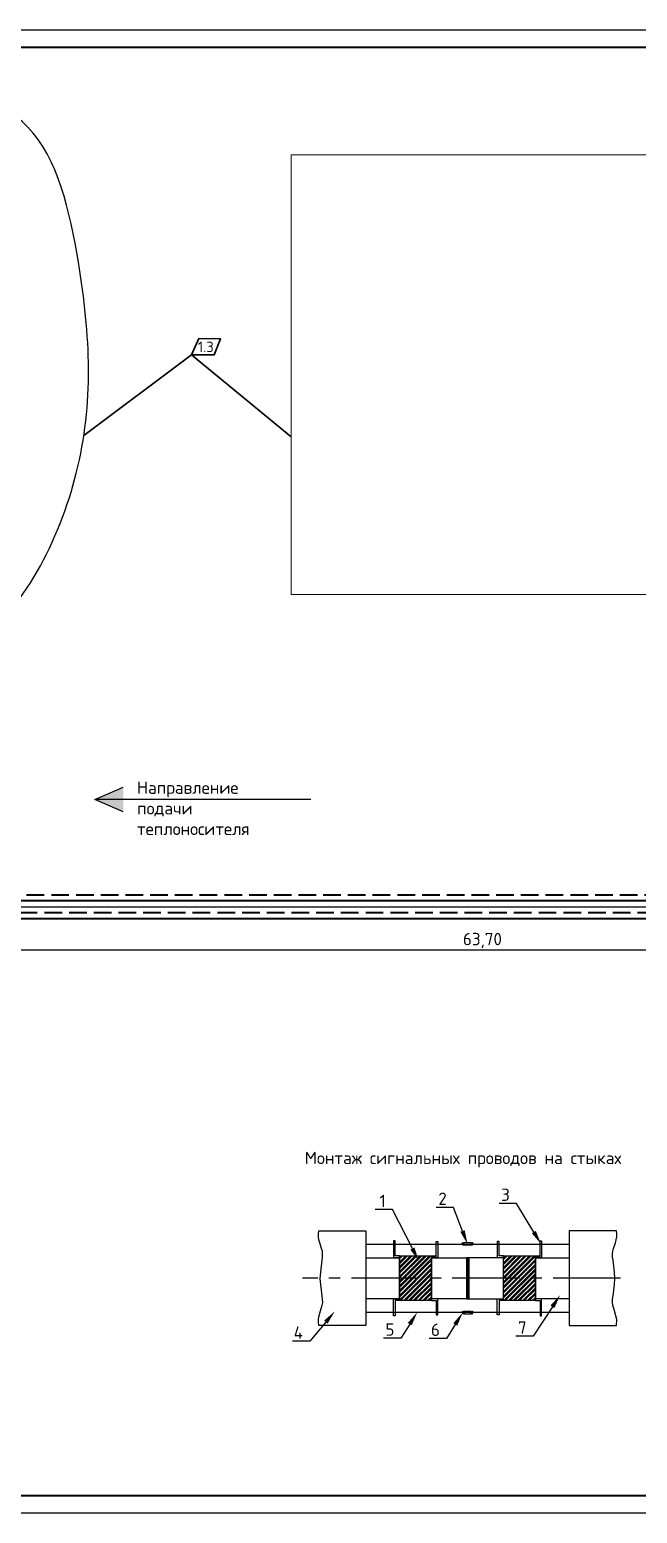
# Model space of a CAD drawing. Header units: millimetres. Extents: x -112426 to 6776, y 1218 to 38707.
# Drawn here: x 3386.1 to 3558.2, y 2272.5 to 2692.5 of the extents above; entities that cross this region are included whole.
import ezdxf
from ezdxf import colors
from ezdxf.entities.mleader import LeaderData, LeaderLine
from ezdxf.math import Vec2, Vec3

# ---------------------------------------------------------------- set-up
doc = ezdxf.new("R2010")
doc.units = ezdxf.units.MM
for name, pattern in [('ACAD_ISO04W100', [30, 24, -3, 0, -3]), ('DASHED', [7, 5, -2, 0]), ('осевая2', [28.575, 19.05, -3.175, 3.175, -3.175])]:
    doc.linetypes.add(name, pattern=pattern)
for name, color, linetype, lineweight in [('Осевая', 2, 'осевая2', 30), ('Размер 3.5', 250, 'Continuous', 35), ('Размерный', 4, 'Continuous', 30), ('Размеры на чертеже', 250, 'Continuous', 25), ('Тонкие', 5, 'Continuous', 30), ('шриховка', 4, 'ACAD_ISO04W100', 15)]:
    doc.layers.add(name, color=color, linetype=linetype, lineweight=lineweight)
doc.styles.add('-ISOCPEUR-', font='isocpeur.ttf')
doc.styles.add('GOST', font='gost.shx', dxfattribs={"oblique": 15})
doc.dimstyles.new('М 1 к 200', dxfattribs={"dimtxt": 3.5, "dimasz": 2.5, "dimexe": 1.25, "dimexo": 0, "dimtad": 1, "dimlfac": 0.2, "dimrnd": 0.1, "dimzin": 1, "dimtxsty": 'GOST', "dimblk": 'OBLIQUE', "dimcen": 2.5, "dimclrd": 256, "dimclre": 256, "dimclrt": 256, "dimadec": 0, "dimazin": 2, "dimtfac": 1, "dimtmove": 0, "dimatfit": 3, "dimldrblk": 'NONE', "dimfxl": 1.25, "dimlwd": -1, "dimlwe": -1, "dimarcsym": 0})
picture_1 = doc.add_image_def('image1.jpg', size_in_pixel=(3077, 2176))

# ---------------------------------------------------------------- blocks, each defined once
blk = doc.blocks.new('A$C7B5E335A')
at = {"layer": 'Осевая'}
blk.add_line((30.01, -3.22), (-60.02, -3.22), dxfattribs=at)
at = {"layer": 'Тонкие'}
for p, q in [((-14.76, 6.54), (-14.62, 6.82)), ((-14.76, 6.54), (-14.62, 6.26)), ((-14.62, 6.82), (-14.62, 6.89)), ((-14.62, 6.89), (-14.48, 6.89)), ((-14.62, 6.82), (-14.62, 6.54)), ((-14.62, 6.26), (-14.62, 6.54)), ((-14.62, 6.26), (-14.62, 6.19)), ((-14.62, 6.19), (-14.48, 6.19)), ((-14.48, 6.89), (-14.48, 6.75)), ((-14.48, 6.75), (-14.2, 6.75)), ((-14.48, 6.19), (-14.48, 6.33)), ((-14.48, 6.33), (-14.2, 6.33)), ((-14.48, 6.26), (-14.2, 6.26)), ((-14.2, 6.75), (-14.2, 6.89)), ((-14.2, 6.89), (-12.39, 6.89)), ((-14.2, 6.33), (-14.2, 6.19)), ((-14.2, 6.19), (-12.39, 6.19)), ((-12.39, 6.89), (-12.39, 6.75)), ((-12.39, 6.75), (-12.11, 6.75)), ((-12.39, 6.19), (-12.39, 6.33)), ((-12.39, 6.33), (-12.11, 6.33)), ((-12.39, 6.26), (-12.11, 6.26)), ((-12.11, 6.75), (-12.11, 6.89)), ((-12.11, 6.89), (-11.9, 6.89)), ((-12.11, 6.33), (-12.11, 6.19)), ((-12.11, 6.19), (-11.9, 6.19)), ((-11.9, 6.89), (-11.9, 6.54)), ((-11.9, 6.82), (-11.76, 6.54)), ((-11.9, 6.19), (-11.9, 6.54)), ((-11.9, 6.26), (-11.76, 6.54)), ((-14.62, -12.64), (-14.62, -12.57)), ((-14.62, -12.57), (-14.48, -12.57)), ((-14.48, -12.57), (-14.48, -12.71)), ((-14.2, -12.71), (-14.2, -12.57)), ((-14.2, -12.57), (-12.39, -12.57)), ((-12.39, -12.57), (-12.39, -12.71)), ((-12.11, -12.71), (-12.11, -12.57)), ((-12.11, -12.57), (-11.9, -12.57)), ((-11.9, -12.57), (-11.9, -12.92)), ((-14.76, -12.92), (-14.62, -12.64)), ((-14.76, -12.92), (-14.62, -13.19)), ((-14.62, -12.64), (-14.62, -12.92)), ((-14.62, -13.19), (-14.62, -12.92)), ((-14.62, -13.19), (-14.62, -13.26)), ((-14.62, -13.26), (-14.48, -13.26)), ((-14.48, -12.71), (-14.2, -12.71)), ((-14.48, -13.26), (-14.48, -13.12)), ((-14.48, -13.12), (-14.2, -13.12)), ((-14.48, -13.19), (-14.2, -13.19)), ((-14.2, -13.12), (-14.2, -13.26)), ((-14.2, -13.26), (-12.39, -13.26)), ((-12.39, -12.71), (-12.11, -12.71)), ((-12.39, -13.26), (-12.39, -13.12)), ((-12.39, -13.12), (-12.11, -13.12)), ((-12.39, -13.19), (-12.11, -13.19)), ((-12.11, -13.12), (-12.11, -13.26)), ((-12.11, -13.26), (-11.9, -13.26)), ((-11.9, -12.64), (-11.76, -12.92)), ((-11.9, -13.26), (-11.9, -12.92)), ((-11.9, -13.19), (-11.76, -12.92))]:
    blk.add_line(p, q, dxfattribs=at)
for points in [[(-42.05, -12.92), (-42.05, -16.61), (-55.42, -16.61), (-55.49, -15.77), (-55.49, -14.94), (-55.42, -14.1), (-54.88, -12.46), (-54.44, -10.89), (-54.3, -10.05), (-54.37, -9.22), (-54.44, -8.31), (-54.55, -7.47), (-54.65, -6.64), (-54.82, -4.97), (-55.02, -3.29), (-54.85, -1.48), (-54.67, 0.2), (-54.57, 1.07), (-54.46, 1.94), (-54.33, 2.78), (-54.33, 3.61), (-54.39, 4.45), (-54.6, 5.22), (-55.16, 6.82), (-55.37, 7.66), (-55.51, 8.49), (-55.51, 9.33), (-55.44, 10.17), (-42.05, 10.17), (-42.05, 6.47)], [(15.51, -12.92), (15.51, -16.61), (28.9, -16.61), (28.97, -14.94), (28.34, -12.46), (27.85, -10.89), (27.78, -10.06), (27.78, -9.22), (28.02, -7.48), (28.13, -6.64), (28.3, -4.97), (28.48, -3.29), (28.3, -1.48), (28.13, 0.2), (28.02, 1.07), (27.92, 1.94), (27.78, 2.78), (27.78, 3.61), (27.85, 4.45), (28.06, 5.22), (28.62, 6.82), (28.83, 7.66), (28.97, 8.49), (28.97, 9.33), (28.9, 10.17), (15.51, 10.17), (15.51, 6.47)], [(-32.54, 3.12), (-33.8, 3.12), (-33.8, 7.38), (-34.22, 7.38), (-34.22, 2.64), (-32.54, 2.64)], [(-23.48, 3.12), (-22.15, 3.12), (-22.15, 7.17), (-21.73, 7.17), (-21.73, 2.64), (-23.48, 2.64)], [(-3.11, 3.12), (-4.37, 3.12), (-4.37, 7.17), (-4.86, 7.17), (-4.86, 2.64), (-3.11, 2.64)], [(5.95, 3.12), (7.28, 3.12), (7.28, 7.38), (7.7, 7.38), (7.7, 2.64), (5.95, 2.64)], [(-32.54, -9.57), (-33.8, -9.57), (-33.8, -13.82), (-34.22, -13.82), (-34.22, -9.08), (-32.54, -9.08)], [(-23.48, -9.57), (-22.15, -9.57), (-22.15, -13.61), (-21.73, -13.61), (-21.73, -9.08), (-23.48, -9.08)], [(-3.11, -9.57), (-4.37, -9.57), (-4.37, -13.61), (-4.86, -13.61), (-4.86, -9.08), (-3.11, -9.08)], [(5.95, -9.57), (7.28, -9.57), (7.28, -13.82), (7.7, -13.82), (7.7, -9.08), (5.95, -9.08)]]:
    blk.add_lwpolyline(points, dxfattribs=at)
for points in [[(-42.03, 6.47), (15.51, 6.47), (15.51, -12.92), (-42.03, -12.92)], [(-42.03, 2.57), (-32.54, 2.57), (-32.54, -9.01), (-42.03, -9.01)], [(-23.48, -9.57), (-32.54, -9.57), (-32.54, 3.12), (-23.48, 3.12)], [(-23.48, 2.57), (-13.57, 2.57), (-13.57, -9.01), (-23.48, -9.01)], [(-13.57, -9.01), (-12.95, -9.01), (-12.95, 2.57), (-13.57, 2.57)], [(-12.95, -9.01), (-3.11, -9.01), (-3.11, 2.57), (-12.95, 2.57)], [(-3.11, 3.12), (5.95, 3.12), (5.95, -9.57), (-3.11, -9.57)], [(5.95, 2.57), (15.51, 2.57), (15.51, -9.01), (5.95, -9.01)]]:
    blk.add_lwpolyline(points, close=True, dxfattribs=at)
blk = doc.blocks.new('_Oblique')
at = {"color": 0, "linetype": 'ByBlock', "lineweight": -2}
blk.add_line((-0.5, -0.5), (0.5, 0.5), dxfattribs=at)
blk = doc.blocks.new('*D99')
at = {"transparency": 16777216}
for p, q in [((3355.09, 2444.14), (3355.09, 2430.64)), ((3673.59, 2444.14), (3673.59, 2430.64)), ((3673.59, 2431.89), (3355.09, 2431.89))]:
    blk.add_line(p, q, dxfattribs=at)
at = {"layer": 'Defpoints', "color": 0, "transparency": 16777216}
for p in [(3355.09, 2444.14), (3673.59, 2444.14), (3355.09, 2431.89)]:
    blk.add_point(p, dxfattribs=at)
at = {"transparency": 16777216, "xscale": 2.5, "yscale": 2.5, "zscale": 2.5, "rotation": 180}
blk.add_blockref('_Oblique', (3355.09, 2431.89), dxfattribs=at)
at = {"transparency": 16777216, "xscale": 2.5, "yscale": 2.5, "zscale": 2.5}
blk.add_blockref('_Oblique', (3673.59, 2431.89), dxfattribs=at)
at = {"transparency": 16777216, "insert": (3514.34, 2434.62), "char_height": 3.5, "attachment_point": 5, "style": '-ISOCPEUR-'}
blk.add_mtext('63,70', dxfattribs=at)
blk = doc.blocks.new('_None')

msp = doc.modelspace()

# ---------------------------------------------------------------- hatches: boundary and pattern name
at = {"layer": 'Размеры на чертеже'}
h = msp.add_hatch(color=256, dxfattribs=at)
h.dxf.hatch_style = 1
h.paths.add_polyline_path([(3412.587, 2478.052), (3412.587, 2474.552), (3404.587, 2474.552)])
h.paths.add_polyline_path([(3404.587, 2474.552), (3412.587, 2474.552), (3412.587, 2471.052)])
at = {"layer": 'шриховка'}
h = msp.add_hatch(dxfattribs=at)
h.set_pattern_fill('ANSI32', color=256, scale=0.1)
h.set_pattern_definition([(45, (-1049.10065, 2242.1133), (-0.6735192, 0.6735192), []), (45, (-1048.6516, 2242.1133), (-0.6735192, 0.6735192), [])])
h.paths.add_polyline_path([(3529.347, 2344.796), (3529.347, 2345.354), (3520.281, 2345.354), (3520.281, 2339.008), (3529.347, 2339.008)])
h.paths.add_polyline_path([(3529.347, 2339.008), (3520.281, 2339.008), (3520.281, 2333.22), (3520.281, 2332.662), (3529.347, 2332.662)])
h.paths.add_polyline_path([(3499.917, 2344.796), (3499.917, 2345.354), (3490.851, 2345.354), (3490.851, 2339.008), (3499.917, 2339.008)])
h.paths.add_polyline_path([(3499.917, 2339.008), (3490.851, 2339.008), (3490.851, 2333.22), (3490.851, 2332.662), (3499.917, 2332.662)])
h = msp.add_hatch(dxfattribs=at)
h.set_pattern_fill('ANSI37', color=256, scale=0.1)
h.set_pattern_definition([(45, (-1049.10065, 2242.11332), (-0.224506403, 0.224506403), []), (135, (-1049.10065, 2242.11332), (-0.224506403, -0.224506403), [])])
h.paths.add_polyline_path([(3510.447, 2344.796), (3509.82, 2344.796), (3509.82, 2339.008), (3510.447, 2339.008)])
h.paths.add_polyline_path([(3510.447, 2339.008), (3509.82, 2339.008), (3509.82, 2333.22), (3510.447, 2333.22)])

# ---------------------------------------------------------------- linework, layer by layer
at = {"color": 18, "lineweight": 35, "true_color": 0x000000}
for q in [(3401.435, 2577.557), (3460.172, 2577.212)]:
    msp.add_line((3431.945, 2600.437), q, dxfattribs=at)
at = {"color": 1, "linetype": 'ByBlock', "lineweight": 40}
msp.add_line((3671.911, 2445.818), (3356.761, 2445.818), dxfattribs=at)
at = {"color": 1, "linetype": 'DASHED', "lineweight": 40}
msp.add_line((3670.236, 2447.493), (3358.436, 2447.493), dxfattribs=at)
at = {"color": 5, "linetype": 'ByBlock', "lineweight": 40}
msp.add_line((3676.936, 2440.793), (3351.736, 2440.793), dxfattribs=at)
at = {"color": 5, "linetype": 'DASHED', "lineweight": 40}
msp.add_line((3675.261, 2442.468), (3353.411, 2442.468), dxfattribs=at)
msp.add_line((3355.086, 2444.143), (3673.586, 2444.143))
msp.add_lwpolyline([(3086.434, 2692.459), (4275.434, 2692.459), (4275.434, 2272.459), (3086.434, 2272.459)], close=True)
at = {"const_width": 0.5}
msp.add_lwpolyline([(3106.434, 2687.459), (4270.434, 2687.459), (4270.434, 2277.459), (3106.434, 2277.459)], close=True, dxfattribs=at)
at = {"color": 18, "lineweight": 35, "true_color": 0x000000}
msp.add_lwpolyline([(3433.986, 2605.006), (3440.109, 2604.979), (3438.372, 2600.451), (3431.945, 2600.437), (3433.986, 2605.047)], dxfattribs=at)
at = {"lineweight": 30}
msp.add_spline([(3274.945, 2672.672), (3214.562, 2666.698), (3181.681, 2648.775), (3180.485, 2586.64), (3200.214, 2531.676), (3274.945, 2515.545), (3370.003, 2517.934), (3399.298, 2566.925), (3399.896, 2626.669), (3385.547, 2664.905), (3310.816, 2673.27), (3274.583, 2672.82), (3265.675, 2672.728)], degree=3, dxfattribs=at)
at = {"layer": 'Размеры на чертеже'}
for p, q in [((3404.587, 2474.552), (3412.587, 2478.052)), ((3465.732, 2474.552), (3404.587, 2474.552)), ((3412.587, 2471.052), (3404.587, 2474.552))]:
    msp.add_line(p, q, dxfattribs=at)

# ---------------------------------------------------------------- block references
at = {"layer": 'Тонкие'}
msp.add_blockref('A$C7B5E335A', (3523.394, 2342.23), dxfattribs=at)

# ---------------------------------------------------------------- texts
at = {"layer": 'Размер 3.5', "char_height": 3.5, "attachment_point": 1, "style": '-ISOCPEUR-'}
for s, insert, width in [('\\A1;{\\C7;Направление подачи теплоносителя}', (3416.508, 2479.636), 46.23496), ('\\A1;\\pi-10.5,l10.5,t10.5;{\\C7;Монтаж сигнальных проводов на стыках}', (3464.012, 2374.817), 101.54442)]:
    msp.add_mtext(s, dxfattribs=dict(at, insert=insert, width=width))
at = {"layer": 'Размерный', "color": 0, "style": '-ISOCPEUR-'}
msp.add_text('1.3', height=3, dxfattribs=at).set_placement((3433.739, 2601.159))

# ---------------------------------------------------------------- dimensions: what is measured, and where the dimension line sits
dim = msp.add_linear_dim(base=(3355.086, 2431.893), p1=(3673.586, 2444.143), p2=(3355.086, 2444.143), dimstyle='М 1 к 200', override={"dimtxsty": '-ISOCPEUR-'})
dim.commit()
dim.dimension.update_dxf_attribs({"geometry": '*D99', "text_midpoint": (3514.336, 2434.618)})

# ---------------------------------------------------------------- pictures from other files: only their frames are drawn
at = {"lineweight": 0}
image = msp.add_image(picture_1, insert=(3460.172, 2532.52), size_in_units=(176.086, 124.525), dxfattribs=at)
image.dxf.flags = 7

# ---------------------------------------------------------------- leaders
at = {"layer": 'Тонкие'}
ml = msp.add_multileader_mtext('Standard', dxfattribs=at)
ml.set_content('1', color=256, style='-ISOCPEUR-')
ml.set_leader_properties()
ml.build(insert=Vec2(0, 0))
ml.multileader.update_dxf_attribs({"text_right_attachment_type": 6})
ctx = ml.context
ctx.base_point, ctx.char_height, ctx.plane_origin = Vec3(3483.565, 2360.898), 3.5, Vec3(3493.491, 2365.808)
ctx.right_attachment, ctx.text_align_type = 6, 1
notes = []
notes.append((ctx, [(1, (1, 1, 0), (3488.838, 2358.448), (-1, 0), 0.223, [(0, [(3496.322, 2343.859)], 0, [])])]))
ctx.mtext.insert, ctx.mtext.alignment, ctx.mtext.flow_direction = Vec3(3486.09, 2362.648), 2, 5
ml = msp.add_multileader_mtext('Standard', dxfattribs=at)
ml.set_content('2', color=256, style='-ISOCPEUR-')
ml.set_leader_properties()
ml.build(insert=Vec2(0, 0))
ml.multileader.update_dxf_attribs({"text_right_attachment_type": 6})
ctx = ml.context
ctx.base_point, ctx.char_height, ctx.plane_origin = Vec3(3500.169, 2361.517), 3.5, Vec3(3510.794, 2366.427)
ctx.right_attachment, ctx.text_align_type = 6, 1
notes.append((ctx, [(1, (1, 1, 0), (3506.141, 2359.067), (-1, 0), 0.223, [(0, [(3510.117, 2348.633)], 0, [])])]))
ctx.mtext.insert, ctx.mtext.width, ctx.mtext.alignment, ctx.mtext.flow_direction = Vec3(3503.044, 2363.267), 3.23047, 2, 5
ml = msp.add_multileader_mtext('Standard', dxfattribs=at)
ml.set_content('3', color=256, style='-ISOCPEUR-')
ml.set_leader_properties()
ml.build(insert=Vec2(0, 0))
ml.multileader.update_dxf_attribs({"text_right_attachment_type": 6})
ctx = ml.context
ctx.base_point, ctx.char_height, ctx.plane_origin = Vec3(3517.996, 2362.643), 3.5, Vec3(3528.621, 2367.554)
ctx.right_attachment, ctx.text_align_type = 6, 1
notes.append((ctx, [(1, (1, 1, 0), (3523.968, 2360.193), (-1, 0), 0.223, [(0, [(3530.955, 2348.65)], 0, [])])]))
ctx.mtext.insert, ctx.mtext.alignment, ctx.mtext.flow_direction = Vec3(3520.871, 2364.393), 2, 5
ml = msp.add_multileader_mtext('Standard', dxfattribs=at)
ml.set_content('7', color=256, style='-ISOCPEUR-')
ml.set_leader_properties()
ml.build(insert=Vec2(0, 0))
ml.multileader.update_dxf_attribs({"text_right_attachment_type": 6})
ctx = ml.context
ctx.base_point, ctx.char_height, ctx.plane_origin = Vec3(3522.75, 2325.043), 3.5, Vec3(3536.341, 2334.265)
ctx.right_attachment, ctx.text_align_type = 6, 1
notes.append((ctx, [(1, (1, 1, 0), (3528.722, 2322.593), (-1, 0), 0.223, [(0, [(3536.341, 2334.265)], 0, [])])]))
ctx.mtext.insert, ctx.mtext.alignment, ctx.mtext.flow_direction = Vec3(3525.625, 2326.793), 2, 5
ml = msp.add_multileader_mtext('Standard', dxfattribs=at)
ml.set_content('4', color=256, style='-ISOCPEUR-')
ml.set_leader_properties()
ml.build(insert=Vec2(0, 0))
ml.multileader.update_dxf_attribs({"text_right_attachment_type": 6})
ctx = ml.context
ctx.base_point, ctx.char_height, ctx.plane_origin = Vec3(3459.14, 2323.614), 3.5, Vec3(3472.538, 2329.66)
ctx.right_attachment, ctx.text_align_type = 6, 1
notes.append((ctx, [(1, (1, 1, 0), (3465.463, 2321.164), (-1, 0), 0.223, [(0, [(3472.538, 2329.66)], 0, [])])]))
ctx.mtext.insert, ctx.mtext.alignment, ctx.mtext.flow_direction = Vec3(3462.19, 2325.364), 2, 5
ml = msp.add_multileader_mtext('Standard', dxfattribs=at)
ml.set_content('5', color=256, style='-ISOCPEUR-')
ml.set_leader_properties()
ml.build(insert=Vec2(0, 0))
ml.multileader.update_dxf_attribs({"text_right_attachment_type": 6})
ctx = ml.context
ctx.base_point, ctx.char_height, ctx.plane_origin = Vec3(3485.254, 2324.487), 3.5, Vec3(3495.879, 2329.398)
ctx.right_attachment, ctx.text_align_type = 6, 1
notes.append((ctx, [(1, (1, 1, 0), (3491.227, 2322.037), (-1, 0), 0.223, [(0, [(3495.879, 2329.398)], 0, [])])]))
ctx.mtext.insert, ctx.mtext.alignment, ctx.mtext.flow_direction = Vec3(3488.129, 2326.237), 2, 5
ml = msp.add_multileader_mtext('Standard', dxfattribs=at)
ml.set_content('6', color=256, style='-ISOCPEUR-')
ml.set_leader_properties()
ml.build(insert=Vec2(0, 0))
ml.multileader.update_dxf_attribs({"text_right_attachment_type": 6})
ctx = ml.context
ctx.base_point, ctx.char_height, ctx.plane_origin = Vec3(3498.148, 2324.404), 3.5, Vec3(3508.774, 2329.314)
ctx.right_attachment, ctx.text_align_type = 6, 1
notes.append((ctx, [(1, (1, 1, 0), (3504.121, 2321.954), (-1, 0), 0.223, [(0, [(3508.774, 2329.314)], 0, [])])]))
ctx.mtext.insert, ctx.mtext.alignment, ctx.mtext.flow_direction = Vec3(3501.023, 2326.154), 2, 5
for ctx, leaders in notes:
    for number, flags, end, landing, length, lines in leaders:
        leader = LeaderData()
        leader.index, (leader.has_last_leader_line, leader.has_dogleg_vector, leader.attachment_direction) = number, flags
        leader.last_leader_point, leader.dogleg_vector, leader.dogleg_length = Vec3(end), Vec3(landing), length
        for number, points, colour, breaks in lines:
            line = LeaderLine()
            line.index, line.vertices, line.color, line.breaks = number, Vec3.list(points), colors.encode_raw_color(colour), breaks
            leader.lines.append(line)
        ctx.leaders.append(leader)

doc.saveas('drawing.dxf')
